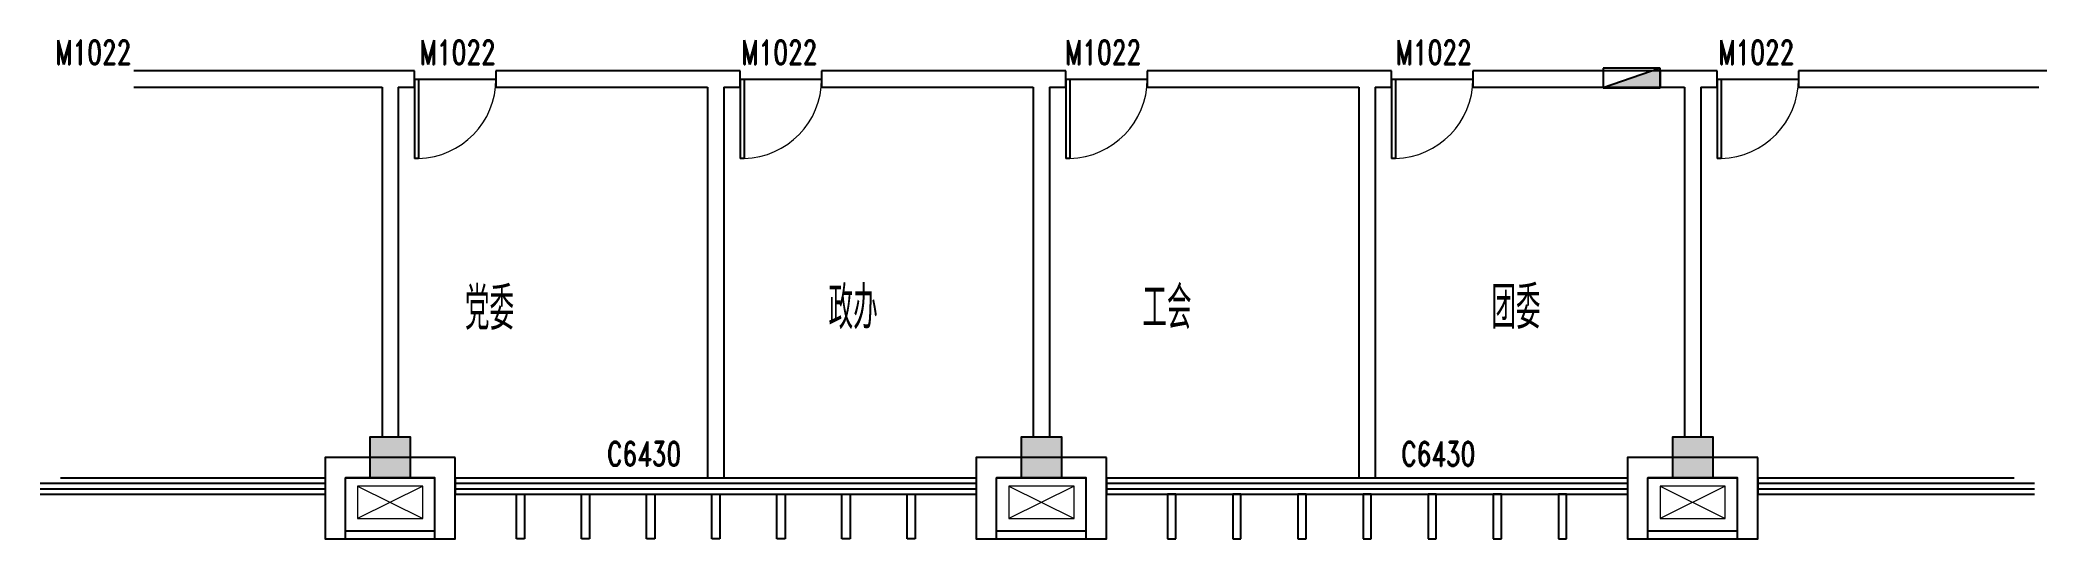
# Model space of a CAD drawing. Header units: inches. Extents: x -160893 to -158428, y 10360 to 13129.
# Drawn here: x -160893 to -158428, y 10360 to 10973 of the extents above; entities outside this region: 1.
import ezdxf

# ---------------------------------------------------------------- set-up
doc = ezdxf.new("R2010")
doc.units = ezdxf.units.IN
doc.header["$MEASUREMENT"] = 0
doc.layers.add('_A01-文字', color=7, linetype='Continuous', lineweight=9)
doc.layers.add('_A08-家具设备', color=134, linetype='Continuous', lineweight=0)
for name, color, linetype in [('CURTWALL', 4, 'Continuous'), ('DOOR_FIRE_TEXT', 7, 'Continuous'), ('PUB_HATCH', 8, 'Continuous'), ('WALL', 2, 'Continuous'), ('WINDOW', 3, 'Continuous'), ('WINDOW_TEXT', 7, 'Continuous'), ('图层1', 2, 'Continuous')]:
    doc.layers.add(name, color=color, linetype=linetype)
doc.styles.add('ROMAND', font='romand.shx', dxfattribs={"width": 0.7})
doc.styles.add('说明文字', font='gbxwxt.shx', dxfattribs={"width": 0.8, "bigfont": 'gbhzfs.shx'})

# ---------------------------------------------------------------- blocks, each defined once
blk = doc.blocks.new('$DorLib2D$00000001')
for p, q in [((0.45, 0.975), (0.5, 0.975)), ((0.45, 0), (0.45, 0.975)), ((0.5, 0), (0.5, 0.975)), ((0.5, 0), (0.45, 0))]:
    blk.add_line(p, q)
at = {"lineweight": 13}
blk.add_arc((0.475, 0), 0.975, 91.4693, 180, dxfattribs=at)

msp = doc.modelspace()

# ---------------------------------------------------------------- linework, layer by layer
for p, q in [((-158902.6, 10938.3), (-158972.6, 10938.3)), ((-158972.6, 10938.3), (-158972.6, 10914.3)), ((-158902.6, 10938.3), (-158972.6, 10914.3)), ((-158902.6, 10914.3), (-158902.6, 10938.3)), ((-158902.6, 10935.9), (-158902.6, 10914.3)), ((-158972.6, 10914.3), (-158902.6, 10914.3))]:
    msp.add_line(p, q)
for points in [[(-160487.6, 10435), (-160437.6, 10435), (-160437.6, 10485), (-160487.6, 10485)], [(-159687.6, 10435), (-159637.6, 10435), (-159637.6, 10485), (-159687.6, 10485)], [(-158887.6, 10435), (-158837.6, 10435), (-158837.6, 10485), (-158887.6, 10485)]]:
    msp.add_lwpolyline(points, close=True)
msp.add_solid([(-158902.6, 10938.3), (-158902.6, 10914.3), (-158972.6, 10914.3)])
at = {"layer": '_A08-家具设备'}
for p, q in [((-160502.6, 10425), (-160422.6, 10385)), ((-160422.6, 10425), (-160502.6, 10385)), ((-159702.6, 10425), (-159622.6, 10385)), ((-159622.6, 10425), (-159702.6, 10385)), ((-158902.6, 10425), (-158822.6, 10385)), ((-158822.6, 10425), (-158902.6, 10385))]:
    msp.add_line(p, q, dxfattribs=at)
for points in [[(-160422.6, 10385), (-160422.6, 10425), (-160502.6, 10425), (-160502.6, 10385)], [(-159622.6, 10385), (-159622.6, 10425), (-159702.6, 10425), (-159702.6, 10385)], [(-158822.6, 10385), (-158822.6, 10425), (-158902.6, 10425), (-158902.6, 10385)]]:
    msp.add_lwpolyline(points, close=True, dxfattribs=at)
at = {"layer": 'CURTWALL'}
for p, q in [((-160892.6, 10428.4), (-160542.6, 10428.4)), ((-160867.6, 10435), (-160542.6, 10435)), ((-160542.6, 10435), (-160542.6, 10415)), ((-160382.6, 10435), (-160062.6, 10435)), ((-160382.6, 10435), (-160382.6, 10415)), ((-160382.6, 10428.4), (-160062.6, 10428.4)), ((-160062.6, 10435), (-159742.6, 10435)), ((-160062.6, 10428.4), (-159742.6, 10428.4)), ((-159742.6, 10435), (-159742.6, 10415)), ((-159582.6, 10435), (-159262.6, 10435)), ((-159582.6, 10435), (-159582.6, 10415)), ((-159582.6, 10428.4), (-159262.6, 10428.4)), ((-159262.6, 10435), (-158942.6, 10435)), ((-159262.6, 10428.4), (-158942.6, 10428.4)), ((-158942.6, 10435), (-158942.6, 10415)), ((-158782.6, 10435), (-158467.6, 10435)), ((-158782.6, 10435), (-158782.6, 10415)), ((-158782.6, 10428.4), (-158442.6, 10428.4)), ((-160892.6, 10421.7), (-160542.6, 10421.7)), ((-160892.6, 10415), (-160542.6, 10415)), ((-160382.6, 10421.7), (-160062.6, 10421.7)), ((-160382.6, 10415), (-160062.6, 10415)), ((-160062.6, 10421.7), (-159742.6, 10421.7)), ((-160062.6, 10415), (-159742.6, 10415)), ((-159582.6, 10421.7), (-159262.6, 10421.7)), ((-159582.6, 10415), (-159262.6, 10415)), ((-159262.6, 10421.7), (-158942.6, 10421.7)), ((-159262.6, 10415), (-158942.6, 10415)), ((-158782.6, 10421.7), (-158442.6, 10421.7)), ((-158782.6, 10415), (-158442.6, 10415))]:
    msp.add_line(p, q, dxfattribs=at)
at = {"layer": 'DOOR_FIRE_TEXT'}
msp.add_lwpolyline([(-160466, 13118.6), (-160446, 13118.6), (-160446, 13128.6), (-160346, 13128.6), (-160346, 13118.6), (-160086, 13118.6), (-160086, 12638.6), (-160396, 12638.6), (-160396, 12663.6), (-160451, 12663.6), (-160451, 12688.6), (-160466, 12688.6), (-160466, 13118.6)], dxfattribs=at)
at = {"layer": 'PUB_HATCH'}
for points in [[(-160487.6, 10435), (-160437.6, 10435), (-160487.6, 10485), (-160437.6, 10485)], [(-159687.6, 10435), (-159637.6, 10435), (-159687.6, 10485), (-159637.6, 10485)], [(-158887.6, 10435), (-158837.6, 10435), (-158887.6, 10485), (-158837.6, 10485)]]:
    msp.add_solid(points, dxfattribs=at)
at = {"layer": 'WALL'}
for p, q in [((-160462.6, 10935), (-160777.6, 10935)), ((-160432.6, 10935), (-160462.6, 10935)), ((-160432.6, 10915), (-160432.6, 10935)), ((-160432.6, 10925), (-160332.6, 10925)), ((-160062.6, 10935), (-160332.6, 10935)), ((-160332.6, 10935), (-160332.6, 10915)), ((-160032.6, 10935), (-160062.6, 10935)), ((-160032.6, 10915), (-160032.6, 10935)), ((-160032.6, 10925), (-159932.6, 10925)), ((-159662.6, 10935), (-159932.6, 10935)), ((-159932.6, 10935), (-159932.6, 10915)), ((-159632.6, 10935), (-159662.6, 10935)), ((-159632.6, 10915), (-159632.6, 10935)), ((-159632.6, 10925), (-159532.6, 10925)), ((-159262.6, 10935), (-159532.6, 10935)), ((-159532.6, 10935), (-159532.6, 10915)), ((-159232.6, 10935), (-159262.6, 10935)), ((-159232.6, 10915), (-159232.6, 10935)), ((-159232.6, 10925), (-159132.6, 10925)), ((-158862.6, 10935), (-159132.6, 10935)), ((-159132.6, 10935), (-159132.6, 10915)), ((-158832.6, 10935), (-158862.6, 10935)), ((-158832.6, 10915), (-158832.6, 10935)), ((-158832.6, 10925), (-158732.6, 10925)), ((-158427.6, 10935), (-158732.6, 10935)), ((-158732.6, 10935), (-158732.6, 10915)), ((-160777.6, 10915), (-160472.6, 10915)), ((-160472.6, 10915), (-160472.6, 10485)), ((-160452.6, 10915), (-160452.6, 10485)), ((-160452.6, 10915), (-160432.6, 10915)), ((-160332.6, 10915), (-160072.6, 10915)), ((-160072.6, 10915), (-160072.6, 10435)), ((-160052.6, 10915), (-160052.6, 10435)), ((-160052.6, 10915), (-160032.6, 10915)), ((-159932.6, 10915), (-159672.6, 10915)), ((-159672.6, 10915), (-159672.6, 10485)), ((-159652.6, 10915), (-159652.6, 10485)), ((-159652.6, 10915), (-159632.6, 10915)), ((-159532.6, 10915), (-159272.6, 10915)), ((-159272.6, 10915), (-159272.6, 10435)), ((-159252.6, 10915), (-159252.6, 10435)), ((-159252.6, 10915), (-159232.6, 10915)), ((-159132.6, 10915), (-158872.6, 10915)), ((-158872.6, 10915), (-158872.6, 10485)), ((-158852.6, 10915), (-158852.6, 10485)), ((-158852.6, 10915), (-158832.6, 10915)), ((-158732.6, 10915), (-158437.6, 10915))]:
    msp.add_line(p, q, dxfattribs=at)
for points in [[(-160382.6, 10460), (-160542.6, 10460), (-160542.6, 10360), (-160517.6, 10360), (-160517.6, 10435), (-160407.6, 10435)], [(-160407.6, 10360), (-160382.6, 10360), (-160382.6, 10460)], [(-159582.6, 10460), (-159742.6, 10460), (-159742.6, 10360), (-159717.6, 10360), (-159717.6, 10435), (-159607.6, 10435)], [(-159607.6, 10360), (-159582.6, 10360), (-159582.6, 10460)], [(-158782.6, 10460), (-158942.6, 10460), (-158942.6, 10360), (-158917.6, 10360), (-158917.6, 10435), (-158807.6, 10435)], [(-158807.6, 10360), (-158782.6, 10360), (-158782.6, 10460)], [(-160407.6, 10360), (-160407.6, 10435), (-160517.6, 10435)], [(-159607.6, 10360), (-159607.6, 10435), (-159717.6, 10435)], [(-158807.6, 10360), (-158807.6, 10435), (-158917.6, 10435)]]:
    msp.add_lwpolyline(points, dxfattribs=at)
at = {"layer": 'WINDOW'}
for p, q in [((-160517.6, 10370), (-160407.6, 10370)), ((-160517.6, 10360), (-160407.6, 10360)), ((-159717.6, 10370), (-159607.6, 10370)), ((-159717.6, 10360), (-159607.6, 10360)), ((-158917.6, 10370), (-158807.6, 10370)), ((-158917.6, 10360), (-158807.6, 10360))]:
    msp.add_line(p, q, dxfattribs=at)
at = {"layer": '图层1', "color": 163}
for p, q in [((-160307.6, 10360), (-160307.6, 10415)), ((-160307.6, 10415), (-160297.6, 10415)), ((-160297.6, 10415), (-160297.6, 10360)), ((-160227.6, 10360), (-160227.6, 10415)), ((-160227.6, 10415), (-160217.6, 10415)), ((-160217.6, 10415), (-160217.6, 10360)), ((-160147.6, 10360), (-160147.6, 10415)), ((-160147.6, 10415), (-160137.6, 10415)), ((-160137.6, 10415), (-160137.6, 10360)), ((-160067.6, 10360), (-160067.6, 10415)), ((-160067.6, 10415), (-160057.6, 10415)), ((-160057.6, 10415), (-160057.6, 10360)), ((-159987.6, 10360), (-159987.6, 10415)), ((-159987.6, 10415), (-159977.6, 10415)), ((-159977.6, 10415), (-159977.6, 10360)), ((-159907.6, 10360), (-159907.6, 10415)), ((-159907.6, 10415), (-159897.6, 10415)), ((-159897.6, 10415), (-159897.6, 10360)), ((-159827.6, 10360), (-159827.6, 10415)), ((-159827.6, 10415), (-159817.6, 10415)), ((-159817.6, 10415), (-159817.6, 10360)), ((-159507.6, 10415), (-159507.6, 10360)), ((-159497.6, 10415), (-159507.6, 10415)), ((-159497.6, 10360), (-159497.6, 10415)), ((-159427.6, 10415), (-159427.6, 10360)), ((-159417.6, 10415), (-159427.6, 10415)), ((-159417.6, 10360), (-159417.6, 10415)), ((-159347.6, 10415), (-159347.6, 10360)), ((-159337.6, 10415), (-159347.6, 10415)), ((-159337.6, 10360), (-159337.6, 10415)), ((-159267.6, 10415), (-159267.6, 10360)), ((-159257.6, 10415), (-159267.6, 10415)), ((-159257.6, 10360), (-159257.6, 10415)), ((-159187.6, 10415), (-159187.6, 10360)), ((-159177.6, 10415), (-159187.6, 10415)), ((-159177.6, 10360), (-159177.6, 10415)), ((-159107.6, 10415), (-159107.6, 10360)), ((-159097.6, 10415), (-159107.6, 10415)), ((-159097.6, 10360), (-159097.6, 10415)), ((-159027.6, 10415), (-159027.6, 10360)), ((-159017.6, 10415), (-159027.6, 10415)), ((-159017.6, 10360), (-159017.6, 10415)), ((-160297.6, 10360), (-160307.6, 10360)), ((-160217.6, 10360), (-160227.6, 10360)), ((-160137.6, 10360), (-160147.6, 10360)), ((-160057.6, 10360), (-160067.6, 10360)), ((-159977.6, 10360), (-159987.6, 10360)), ((-159897.6, 10360), (-159907.6, 10360)), ((-159817.6, 10360), (-159827.6, 10360)), ((-159507.6, 10360), (-159497.6, 10360)), ((-159427.6, 10360), (-159417.6, 10360)), ((-159347.6, 10360), (-159337.6, 10360)), ((-159267.6, 10360), (-159257.6, 10360)), ((-159187.6, 10360), (-159177.6, 10360)), ((-159107.6, 10360), (-159097.6, 10360)), ((-159027.6, 10360), (-159017.6, 10360))]:
    msp.add_line(p, q, dxfattribs=at)

# ---------------------------------------------------------------- block references
at = {"layer": 'WINDOW', "xscale": -100, "yscale": -100, "zscale": -100}
for p in [(-160382.6, 10925), (-159982.6, 10925)]:
    msp.add_blockref('$DorLib2D$00000001', p, dxfattribs=at)
for p, rotation in [((-159582.6, 10925), 359.9999999999719), ((-159182.6, 10925), 359.9999999999733), ((-158782.6, 10925), 359.9999999999747)]:
    msp.add_blockref('$DorLib2D$00000001', p, dxfattribs=dict(at, rotation=rotation))

# ---------------------------------------------------------------- texts
at = {"layer": '_A01-文字', "style": '说明文字', "width": 0.8}
for s, p in [('党委', (-160370.8, 10616.9)), ('政办', (-159924.1, 10617.8)), ('工会', (-159538.7, 10617.8)), ('团委', (-159110, 10618.2))]:
    msp.add_text(s, height=52.5, dxfattribs=at).set_placement(p)
at = {"layer": 'WINDOW_TEXT', "style": 'ROMAND', "width": 0.7}
for s, p in [('M1022', (-160874.2, 10942.9)), ('M1022', (-160426.6, 10942.9)), ('M1022', (-160031.5, 10942.9)), ('M1022', (-159633.8, 10942.9)), ('M1022', (-159227.7, 10942.9)), ('M1022', (-158831.4, 10942.9)), ('C6430', (-160196.1, 10449.6)), ('C6430', (-159220.6, 10449.5))]:
    msp.add_text(s, height=30, rotation=360, dxfattribs=at).set_placement(p)

doc.saveas('drawing.dxf')
